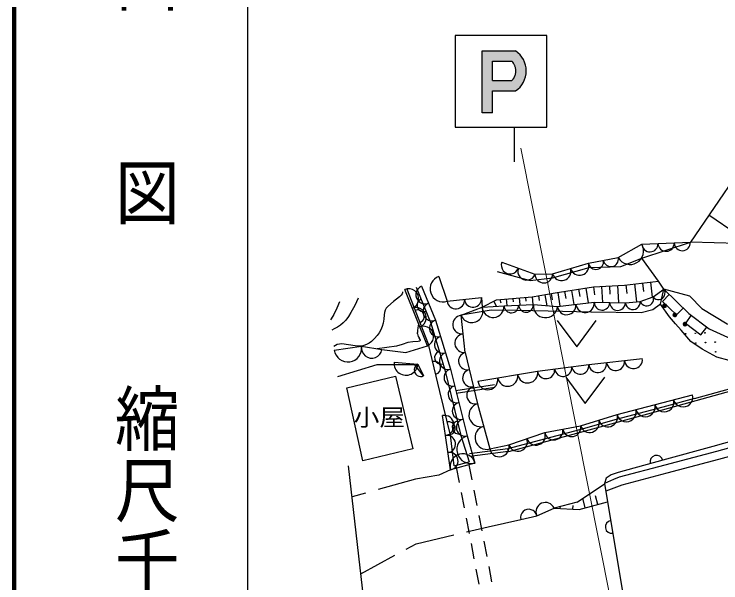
# Model space of a CAD drawing. Units: millimetres, scale not verified. Extents: x 40000 to 680000, y 20000 to 380000.
# Drawn here: x 40000 to 94507, y 275570 to 319427 of the extents above; entities that cross this region are included whole.
import ezdxf
from ezdxf.enums import TextEntityAlignment as Align

# ---------------------------------------------------------------- set-up
doc = ezdxf.new("R2010")
doc.units = ezdxf.units.MM
doc.header["$LTSCALE"] = 1000
doc.linetypes.add('USER1', pattern=[2, 1.2, -0.8])
doc.linetypes.add('USER3', pattern=[4, 3, -1])
for name, color, linetype, lineweight in [('M-BGD', 7, 'Continuous', 25), ('M-OTRS', 6, 'Continuous', 25), ('M-STR-HTXT', 7, 'Continuous', 13), ('M-STR-STRC', 7, 'Continuous', 25), ('M-TTL', 2, 'Continuous', 140), ('M-TTL-BAND', 7, 'Continuous', 25)]:
    doc.layers.add(name, color=color, linetype=linetype, lineweight=lineweight)
doc.styles.add('@ＭＳ ゴシック', font='')
doc.styles.add('ＭＳ ゴシック', font='')
doc.styles.get('@ＭＳ ゴシック').set_extended_font_data('@MS Gothic')
doc.styles.get('ＭＳ ゴシック').set_extended_font_data('MS Gothic')

msp = doc.modelspace()

# ---------------------------------------------------------------- hatches: boundary and pattern name
at = {"layer": 'M-STR-STRC'}
h = msp.add_hatch(color=256, dxfattribs=at)
h.paths.add_polyline_path([(76094, 311808), (76094, 316590), (78669, 316590), (78900, 316409), (79071, 316227), (79178, 316083), (79245, 315977), (79314, 315845), (79370, 315715), (79423, 315558), (79456, 315423), (79477, 315298), (79490, 315165), (79494, 315035), (79488, 314897), (79442, 314612), (79373, 314390), (79193, 314037), (79042, 313837), (78879, 313670), (78669, 313508), (76894, 313508), (76894, 311808)])
h.paths.add_polyline_path([(76894, 314308), (76894, 315790), (78388, 315790), (78509, 315644), (78573, 315538), (78608, 315465), (78644, 315368), (78670, 315272), (78685, 315183), (78692, 315106), (78693, 315011), (78689, 314948), (78676, 314854), (78658, 314778), (78630, 314689), (78611, 314639), (78586, 314585), (78555, 314527), (78522, 314472), (78478, 314410), (78433, 314356), (78388, 314308)], flags=16)

# ---------------------------------------------------------------- linework, layer by layer
at = {"layer": 'M-BGD'}
for p, q in [((97549, 309755), (92157, 301832)), ((97549, 309755), (92157, 301832)), ((93591, 303938), (95766, 302459)), ((93591, 303938), (95766, 302459)), ((86595, 300648), (88408, 301696)), ((86595, 300648), (88408, 301696)), ((88408, 301696), (92157, 301832)), ((88408, 301696), (92157, 301832)), ((88415, 300611), (92157, 301832)), ((88415, 300611), (92157, 301832)), ((102862, 301578), (92157, 301832)), ((102862, 301578), (92157, 301832)), ((84301, 300224), (86595, 300648)), ((84301, 300224), (86595, 300648)), ((89082, 298756), (89209, 297599)), ((89082, 298756), (89209, 297599)), ((71868, 293857), (70138, 298192)), ((71868, 293857), (70138, 298192)), ((71969, 293974), (70286, 298260)), ((71969, 293974), (70286, 298260)), ((71017, 298360), (72130, 295604)), ((71017, 298360), (72130, 295604)), ((71417, 298441), (72507, 295834)), ((71417, 298441), (72507, 295834)), ((83537, 298212), (83625, 297650)), ((83537, 298212), (83625, 297650)), ((84089, 298297), (84266, 297152)), ((84089, 298297), (84266, 297152)), ((84690, 298389), (84755, 297782)), ((84690, 298389), (84755, 297782)), ((85297, 298427), (85372, 297198)), ((85297, 298427), (85372, 297198)), ((85911, 298464), (85951, 297826)), ((85911, 298464), (85951, 297826)), ((86526, 298502), (86607, 297179)), ((86526, 298502), (86607, 297179)), ((87187, 298548), (87244, 297881)), ((87187, 298548), (87244, 297881)), ((87846, 298620), (87997, 297247)), ((87846, 298620), (87997, 297247)), ((88464, 298688), (88534, 298050)), ((88464, 298688), (88534, 298050)), ((89858, 297071), (90105, 298224)), ((89858, 297071), (90105, 298224)), ((92103, 297666), (90105, 298224)), ((90105, 298224), (92024, 296352)), ((92103, 297666), (90105, 298224)), ((90105, 298224), (92024, 296352)), ((79943, 297628), (79994, 297025)), ((79943, 297628), (79994, 297025)), ((80435, 297710), (80484, 297348)), ((80435, 297710), (80484, 297348)), ((80927, 297794), (81072, 296946)), ((80927, 297794), (81072, 296946)), ((81426, 297879), (81503, 297401)), ((81426, 297879), (81503, 297401)), ((81925, 297961), (82090, 296900)), ((81925, 297961), (82090, 296900)), ((82456, 298044), (82540, 297503)), ((82456, 298044), (82540, 297503)), ((82986, 298126), (83157, 297024)), ((82986, 298126), (83157, 297024)), ((92103, 297666), (93038, 296723)), ((92103, 297666), (93038, 296723)), ((76988, 297285), (77189, 296900)), ((76988, 297285), (77189, 296900)), ((77459, 297419), (77527, 297174)), ((77459, 297419), (77527, 297174)), ((77957, 297461), (77999, 296958)), ((77957, 297461), (77999, 296958)), ((78453, 297503), (78475, 297241)), ((78453, 297503), (78475, 297241)), ((78949, 297544), (78995, 297000)), ((78949, 297544), (78995, 297000)), ((79446, 297586), (79470, 297299)), ((79446, 297586), (79470, 297299)), ((74792, 293330), (74476, 296204)), ((74792, 293330), (74476, 296204)), ((92024, 296352), (93612, 295150)), ((92024, 296352), (93612, 295150)), ((72507, 295834), (73660, 292049)), ((72507, 295834), (73660, 292049)), ((93612, 295150), (95585, 294271)), ((93612, 295150), (95585, 294271)), ((71119, 294782), (71119, 294870)), ((71119, 294782), (71119, 294870)), ((71318, 294336), (71232, 294464)), ((71318, 294336), (71232, 294464)), ((71326, 294302), (71318, 294336)), ((71326, 294302), (71318, 294336)), ((64695, 293520), (66794, 293811)), ((64695, 293520), (66794, 293811)), ((66794, 293811), (68359, 293568)), ((66794, 293811), (68359, 293568)), ((72822, 290335), (71969, 293974)), ((72822, 290335), (71969, 293974)), ((94184, 292983), (93074, 293588)), ((94184, 292983), (93074, 293588)), ((92464, 289783), (95896, 290728)), ((92464, 289783), (95896, 290728)), ((95891, 290534), (92570, 289603)), ((95891, 290534), (92570, 289603)), ((78129, 285677), (78069, 285915)), ((78129, 285677), (78069, 285915)), ((73946, 284598), (75084, 284892)), ((73946, 284598), (75084, 284892)), ((85650, 283651), (85542, 283222)), ((85650, 283651), (85542, 283222)), ((83418, 281793), (85543, 283218)), ((83418, 281793), (85543, 283218)), ((85542, 283222), (87752, 269887)), ((85542, 283222), (87752, 269887)), ((83570, 281223), (85774, 281822)), ((83570, 281223), (85774, 281822)), ((84050, 281353), (83848, 282098)), ((84050, 281353), (83848, 282098)), ((85011, 281614), (84832, 282272)), ((85011, 281614), (84832, 282272)), ((82122, 281308), (82131, 281462)), ((82122, 281308), (82131, 281462)), ((83087, 281251), (83103, 281530)), ((83087, 281251), (83103, 281530))]:
    msp.add_line(p, q, dxfattribs=at)
at = {"layer": 'M-BGD', "linetype": 'USER3'}
for p, q in [((77037, 290833), (73604, 290313)), ((77037, 290833), (73604, 290313)), ((77067, 290635), (73667, 290120)), ((77067, 290635), (73667, 290120)), ((78086, 285895), (74905, 285499)), ((78086, 285895), (74905, 285499)), ((78111, 285696), (74954, 285303)), ((78111, 285696), (74954, 285303))]:
    msp.add_line(p, q, dxfattribs=at)
at = {"layer": 'M-BGD', "linetype": 'USER1'}
for p, q in [((75079, 284682), (80690, 255703)), ((74098, 284492), (79708, 255513))]:
    msp.add_line(p, q, dxfattribs=at)
at = {"layer": 'M-BGD'}
for points in [[(136262, 301702), (131571, 300410), (127992, 299442), (125208, 298677), (123837, 298322), (119324, 297109), (116356, 296326), (112044, 295131), (107514, 293929), (104073, 293003), (100224, 292315), (97471, 292211), (95151, 292729), (94184, 292983)], [(136262, 301702), (131571, 300410), (127992, 299442), (125208, 298677), (123837, 298322), (119324, 297109), (116356, 296326), (112044, 295131), (107514, 293929), (104073, 293003), (100224, 292315), (97471, 292211), (95151, 292729), (94184, 292983)], [(77258, 299579), (79804, 298879), (81513, 299097), (84358, 299898), (86779, 299977), (88415, 300611)], [(77258, 299579), (79804, 298879), (81513, 299097), (84358, 299898), (86779, 299977), (88415, 300611)], [(90105, 298224), (89707, 298825), (88415, 300611)], [(90105, 298224), (89707, 298825), (88415, 300611)], [(77610, 300306), (80170, 299364), (81530, 299389), (84301, 300224)], [(77610, 300306), (80170, 299364), (81530, 299389), (84301, 300224)], [(72767, 299196), (73396, 297294), (76051, 297568)], [(72767, 299196), (73396, 297294), (76051, 297568)], [(77203, 297397), (79964, 297630), (81734, 297932), (84679, 298389), (87079, 298536), (89707, 298825)], [(77203, 297397), (79964, 297630), (81734, 297932), (84679, 298389), (87079, 298536), (89707, 298825)], [(74476, 296204), (76102, 296822), (77784, 296943), (80045, 297027), (81911, 296879), (84742, 297207), (87142, 297171), (88293, 297274), (89281, 297625), (90105, 298224)], [(74476, 296204), (76102, 296822), (77784, 296943), (80045, 297027), (81911, 296879), (84742, 297207), (87142, 297171), (88293, 297274), (89281, 297625), (90105, 298224)], [(69951, 298014), (69958, 297944), (69934, 297870), (69847, 297750), (69713, 297621), (69266, 297274), (68823, 296890), (68704, 296745), (68621, 296597), (68565, 296419), (68539, 296238), (68509, 295917), (68449, 295593), (68379, 295330), (68279, 295075), (68156, 294851), (68005, 294638), (67797, 294406), (67565, 294192), (67373, 294054), (67165, 293941), (66977, 293871), (66780, 293831), (66542, 293823), (66293, 293846), (65776, 293938), (65275, 293997), (65094, 293986), (64923, 293946), (64789, 293885), (64665, 293794)], [(69951, 298014), (69958, 297944), (69934, 297870), (69847, 297750), (69713, 297621), (69266, 297274), (68823, 296890), (68704, 296745), (68621, 296597), (68565, 296419), (68539, 296238), (68509, 295917), (68449, 295593), (68379, 295330), (68279, 295075), (68156, 294851), (68005, 294638), (67797, 294406), (67565, 294192), (67373, 294054), (67165, 293941), (66977, 293871), (66780, 293831), (66542, 293823), (66293, 293846), (65776, 293938), (65275, 293997), (65094, 293986), (64923, 293946), (64789, 293885), (64665, 293794)], [(90528, 297812), (90004, 297275), (91078, 296227), (91601, 296764)], [(90528, 297812), (90004, 297275), (91078, 296227), (91601, 296764)], [(65103, 297247), (64894, 296749), (64659, 296264), (64462, 295936), (64406, 295856)], [(65103, 297247), (64894, 296749), (64659, 296264), (64462, 295936), (64406, 295856)], [(66532, 297529), (66267, 296965), (65978, 296422), (65785, 296118), (65572, 295838), (65380, 295631), (65165, 295444), (64940, 295291), (64691, 295159), (64503, 295068)], [(66532, 297529), (66267, 296965), (65978, 296422), (65785, 296118), (65572, 295838), (65380, 295631), (65165, 295444), (64940, 295291), (64691, 295159), (64503, 295068)], [(91016, 295549), (90551, 296093), (89858, 297071), (89261, 296636), (88354, 296392), (84483, 296445), (81175, 296521), (78826, 296582), (76796, 296591), (74476, 296204)], [(91016, 295549), (90551, 296093), (89858, 297071), (89261, 296636), (88354, 296392), (84483, 296445), (81175, 296521), (78826, 296582), (76796, 296591), (74476, 296204)], [(76051, 297568), (76102, 296822), (77203, 297397)], [(76051, 297568), (76102, 296822), (77203, 297397)], [(93038, 296723), (94982, 295548), (95685, 295341), (96792, 295252), (97988, 295159), (99630, 295218), (101112, 295459), (103282, 296134)], [(93038, 296723), (94982, 295548), (95685, 295341), (96792, 295252), (97988, 295159), (99630, 295218), (101112, 295459), (103282, 296134)], [(92220, 296204), (91767, 295606), (92963, 294701), (93416, 295299)], [(92220, 296204), (91767, 295606), (92963, 294701), (93416, 295299)], [(71193, 295550), (71133, 295238), (71118, 295028), (71119, 294870)], [(71193, 295550), (71133, 295238), (71118, 295028), (71119, 294870)], [(72130, 295604), (73207, 291993), (74442, 286926), (75084, 284892)], [(72130, 295604), (73207, 291993), (74442, 286926), (75084, 284892)], [(81890, 295804), (83390, 293764), (84890, 295804)], [(81890, 295804), (83390, 293764), (84890, 295804)], [(93074, 293588), (92198, 294179), (91447, 295044), (91016, 295549)], [(93074, 293588), (92198, 294179), (91447, 295044), (91016, 295549)], [(71119, 294782), (71134, 294674), (71167, 294564), (71232, 294464)], [(71119, 294782), (71134, 294674), (71167, 294564), (71232, 294464)], [(71326, 294302), (71313, 294259), (71258, 294219), (71161, 294194), (70744, 294161), (70362, 294101), (69917, 293939), (69480, 293813), (68739, 293726), (67988, 293626)], [(71326, 294302), (71313, 294259), (71258, 294219), (71161, 294194), (70744, 294161), (70362, 294101), (69917, 293939), (69480, 293813), (68739, 293726), (67988, 293626)], [(68359, 293568), (70219, 293347), (71868, 293857)], [(68359, 293568), (70219, 293347), (71868, 293857)], [(74792, 293330), (75742, 289382), (76681, 285896), (78160, 286210), (80930, 287159), (83690, 287687), (86498, 288559), (92321, 290075)], [(74792, 293330), (75742, 289382), (76681, 285896), (78160, 286210), (80930, 287159), (83690, 287687), (86498, 288559), (92321, 290075)], [(75764, 291113), (80367, 291894), (84316, 292409), (88450, 292869)], [(75764, 291113), (80367, 291894), (84316, 292409), (88450, 292869)], [(71584, 291532), (70910, 292381), (67961, 292395), (64951, 291449)], [(71584, 291532), (70910, 292381), (67961, 292395), (64951, 291449)], [(69300, 292579), (71142, 292436), (71584, 291532)], [(69300, 292579), (71142, 292436), (71584, 291532)], [(73660, 292049), (74931, 286900), (75542, 284809), (73667, 284296)], [(73660, 292049), (74931, 286900), (75542, 284809), (73667, 284296)], [(82551, 291440), (84051, 289400), (85551, 291440)], [(82551, 291440), (84051, 289400), (85551, 291440)], [(73946, 284598), (73664, 286970), (72822, 290335)], [(73946, 284598), (73664, 286970), (72822, 290335)], [(92464, 289783), (90027, 289127), (86434, 288157), (83695, 287408), (81375, 286782), (78069, 285915)], [(92464, 289783), (90027, 289127), (86434, 288157), (83695, 287408), (81375, 286782), (78069, 285915)], [(92570, 289603), (89992, 288889), (86577, 287962), (83768, 287200), (81379, 286538), (78129, 285677)], [(92570, 289603), (89992, 288889), (86577, 287962), (83768, 287200), (81379, 286538), (78129, 285677)], [(73667, 284296), (73281, 286940), (73039, 288476)], [(73667, 284296), (73281, 286940), (73039, 288476)], [(99188, 287585), (93893, 286079), (90028, 285042), (86585, 284074)], [(99188, 287585), (93893, 286079), (90028, 285042), (86585, 284074)], [(99336, 287127), (94162, 285706), (90185, 284650), (86668, 283718), (86223, 283550), (85542, 283222)], [(99336, 287127), (94162, 285706), (90185, 284650), (86668, 283718), (86223, 283550), (85542, 283222)], [(99507, 286500), (94331, 285079), (90351, 284022), (86866, 283098), (85639, 282636)], [(99507, 286500), (94331, 285079), (90351, 284022), (86866, 283098), (85639, 282636)], [(86585, 284074), (86054, 283902), (85650, 283651)], [(86585, 284074), (86054, 283902), (85650, 283651)], [(79067, 280467), (80306, 280745), (81639, 281336)], [(79067, 280467), (80306, 280745), (81639, 281336)], [(83418, 281793), (81639, 281336), (83570, 281223)], [(83418, 281793), (81639, 281336), (83570, 281223)]]:
    msp.add_lwpolyline(points, dxfattribs=at)
msp.add_lwpolyline([(70740, 285894), (66899, 284984), (65666, 290609), (69413, 291520)], close=True, dxfattribs=at)
at = {"layer": 'M-BGD', "linetype": 'USER3'}
for points in [[(73667, 284296), (72755, 283887), (70967, 283559), (66068, 282204)], [(66737, 276254), (70998, 278589), (76549, 279892), (79067, 280467)]]:
    msp.add_lwpolyline(points, dxfattribs=at)
at = {"layer": 'M-BGD'}
for centre in [(91744, 295523), (91744, 295523), (91782, 294774), (91782, 294774), (92531, 294812), (92531, 294812), (93280, 294850), (93280, 294850), (92569, 294063), (92569, 294063), (93318, 294100), (93318, 294100), (94067, 294138), (94067, 294138), (94105, 293389), (94105, 293389)]:
    msp.add_circle(centre, 24.9, dxfattribs=at)
for centre, radius, start, end in [((87501, 301172), 1047, 210.0162, 30.0162), ((87501, 301172), 1047, 210.0162, 30.0162), ((89033, 301718), 625, 182.0771, 2.0771), ((89033, 301718), 625, 182.0771, 2.0771), ((90282, 301764), 625, 182.0771, 2.0771), ((90282, 301764), 625, 182.0771, 2.0771), ((91532, 301809), 625, 182.0771, 2.0771), ((91532, 301809), 625, 182.0771, 2.0771), ((84874, 300330), 583, 190.4856, 10.4856), ((84874, 300330), 583, 190.4856, 10.4856), ((86022, 300542), 583, 190.4856, 10.4856), ((86022, 300542), 583, 190.4856, 10.4856), ((78250, 300071), 682, 159.7952, 339.7952), ((78250, 300071), 682, 159.7952, 339.7952), ((79530, 299600), 682, 159.7952, 339.7952), ((79530, 299600), 682, 159.7952, 339.7952), ((82223, 299598), 723, 196.7606, 16.7606), ((82223, 299598), 723, 196.7606, 16.7606), ((83608, 300015), 723, 196.7606, 16.7606), ((83608, 300015), 723, 196.7606, 16.7606), ((80850, 299377), 680, 181.0583, 1.0583), ((80850, 299377), 680, 181.0583, 1.0583), ((73082, 298245), 1002, 108.3016, 288.3016), ((73082, 298245), 1002, 108.3016, 288.3016), ((70427, 297469), 778, 291.7605, 111.7605), ((70427, 297469), 778, 291.7605, 111.7605), ((71689, 297789), 706, 112.7062, 292.7062), ((71689, 297789), 706, 112.7062, 292.7062), ((89693, 297924), 510, 215.9911, 35.9911), ((89693, 297924), 510, 215.9911, 35.9911), ((88787, 297449), 524, 199.563, 19.563), ((88787, 297449), 524, 199.563, 19.563), ((71574, 296982), 500, 111.9931, 291.9931), ((71574, 296982), 500, 111.9931, 291.9931), ((72235, 296486), 706, 112.7062, 292.7062), ((72235, 296486), 706, 112.7062, 292.7062), ((74060, 297362), 667, 185.9099, 5.9099), ((74060, 297362), 667, 185.9099, 5.9099), ((75387, 297500), 667, 185.9099, 5.9099), ((75387, 297500), 667, 185.9099, 5.9099), ((84034, 297125), 712, 186.6124, 6.6124), ((84034, 297125), 712, 186.6124, 6.6124), ((85342, 297198), 600, 179.1248, 359.1248), ((85342, 297198), 600, 179.1248, 359.1248), ((86542, 297180), 600, 179.1248, 359.1248), ((86542, 297180), 600, 179.1248, 359.1248), ((87718, 297222), 578, 185.1154, 5.1154), ((87718, 297222), 578, 185.1154, 5.1154), ((71003, 296024), 778, 291.7605, 111.7605), ((71003, 296024), 778, 291.7605, 111.7605), ((71128, 296117), 500, 291.4448, 111.4448), ((71128, 296117), 500, 291.4448, 111.4448), ((75289, 296513), 869, 200.8235, 20.8235), ((75289, 296513), 869, 200.8235, 20.8235), ((76943, 296882), 843, 184.1177, 4.1177), ((76943, 296882), 843, 184.1177, 4.1177), ((78349, 296964), 566, 182.1236, 2.1236), ((78349, 296964), 566, 182.1236, 2.1236), ((79480, 297006), 566, 182.1236, 2.1236), ((79480, 297006), 566, 182.1236, 2.1236), ((80978, 296953), 935, 175.4779, 355.4779), ((80978, 296953), 935, 175.4779, 355.4779), ((82618, 296961), 713, 186.6124, 6.6124), ((82618, 296961), 713, 186.6124, 6.6124), ((74555, 295485), 723, 96.2588, 276.2588), ((74555, 295485), 723, 96.2588, 276.2588), ((72700, 295203), 660, 106.9381, 286.938), ((72700, 295203), 660, 106.9381, 286.938), ((71580, 294580), 778, 291.7605, 111.7605), ((71580, 294580), 778, 291.7605, 111.7605), ((73084, 293941), 660, 106.9381, 286.938), ((73084, 293941), 660, 106.9381, 286.938), ((74713, 294048), 723, 96.2588, 276.2588), ((74713, 294048), 723, 96.2588, 276.2588), ((65744, 293666), 1060, 187.9049, 7.9049), ((65744, 293666), 1060, 187.9049, 7.9049), ((67576, 293690), 792, 171.1546, 351.1546), ((67576, 293690), 792, 171.1546, 351.1546), ((72925, 292941), 500, 106.6074, 286.6074), ((72925, 292941), 500, 106.6074, 286.6074), ((73468, 292680), 660, 106.9381, 286.938), ((73468, 292680), 660, 106.9381, 286.938), ((74950, 292672), 677, 103.5401, 283.5401), ((74950, 292672), 677, 103.5401, 283.5401), ((86383, 292639), 693, 186.3501, 6.3501), ((86383, 292639), 693, 186.3501, 6.3501), ((87761, 292792), 693, 186.3501, 6.3501), ((87761, 292792), 693, 186.3501, 6.3501), ((70221, 292507), 924, 175.5769, 355.5769), ((70221, 292507), 924, 175.5769, 355.5769), ((71363, 291984), 503, 116.0351, 296.0351), ((71363, 291984), 503, 116.0351, 296.0351), ((72396, 292155), 500, 283.1903, 103.1903), ((72396, 292155), 500, 283.1903, 103.1903), ((82341, 292151), 664, 187.4201, 7.4201), ((82341, 292151), 664, 187.4201, 7.4201), ((83658, 292323), 664, 187.4201, 7.4201), ((83658, 292323), 664, 187.4201, 7.4201), ((85005, 292485), 693, 186.3501, 6.3501), ((85005, 292485), 693, 186.3501, 6.3501), ((73819, 291405), 663, 103.8677, 283.8677), ((73819, 291405), 663, 103.8677, 283.8677), ((75267, 291356), 677, 103.5401, 283.5401), ((75267, 291356), 677, 103.5401, 283.5401), ((78065, 291504), 778, 189.6279, 9.6279), ((78065, 291504), 778, 189.6279, 9.6279), ((79600, 291764), 778, 189.6279, 9.6279), ((79600, 291764), 778, 189.6279, 9.6279), ((81025, 291980), 664, 187.4201, 7.4201), ((81025, 291980), 664, 187.4201, 7.4201), ((76531, 291244), 778, 189.6279, 9.6279), ((76531, 291244), 778, 189.6279, 9.6279), ((74137, 290118), 663, 103.8677, 283.8677), ((74137, 290118), 663, 103.8677, 283.8677), ((75584, 290040), 677, 103.5401, 283.5401), ((75584, 290040), 677, 103.5401, 283.5401), ((91593, 289886), 752, 194.5925, 14.5925), ((91593, 289886), 752, 194.5925, 14.5925), ((74455, 288831), 663, 103.8677, 283.8677), ((74455, 288831), 663, 103.8677, 283.8677), ((90137, 289507), 752, 194.5925, 14.5925), ((90137, 289507), 752, 194.5925, 14.5925), ((75977, 288511), 903, 105.0775, 285.0775), ((75977, 288511), 903, 105.0775, 285.0775), ((87226, 288749), 752, 194.5925, 14.5925), ((87226, 288749), 752, 194.5925, 14.5925), ((88682, 289128), 752, 194.5925, 14.5925), ((88682, 289128), 752, 194.5925, 14.5925), ((73160, 287708), 778, 278.9703, 98.9703), ((73160, 287708), 778, 278.9703, 98.9703), ((85796, 288341), 735, 197.2564, 17.2564), ((85796, 288341), 735, 197.2564, 17.2564), ((73533, 287494), 500, 284.0432, 104.0432), ((73533, 287494), 500, 284.0432, 104.0432), ((74289, 287553), 500, 103.6935, 283.6935), ((74289, 287553), 500, 103.6935, 283.6935), ((74772, 287544), 663, 103.8677, 283.8677), ((74772, 287544), 663, 103.8677, 283.8677), ((84392, 287905), 735, 197.2564, 17.2564), ((84392, 287905), 735, 197.2564, 17.2564), ((76447, 286768), 903, 105.0775, 285.0775), ((76447, 286768), 903, 105.0775, 285.0775), ((81620, 287291), 703, 190.8339, 10.8339), ((81620, 287291), 703, 190.8339, 10.8339), ((83000, 287555), 703, 190.8339, 10.8339), ((83000, 287555), 703, 190.8339, 10.8339), ((73378, 286279), 668, 278.3029, 98.3029), ((73378, 286279), 668, 278.3029, 98.3029), ((75236, 285855), 1089, 106.2691, 286.2691), ((75236, 285855), 1089, 106.2691, 286.2691), ((80237, 286922), 732, 198.897, 18.897), ((80237, 286922), 732, 198.897, 18.897), ((77421, 286053), 756, 191.9975, 11.9975), ((77421, 286053), 756, 191.9975, 11.9975), ((78852, 286447), 732, 198.897, 18.897), ((78852, 286447), 732, 198.897, 18.897), ((73571, 284957), 668, 278.3029, 98.3029), ((73571, 284957), 668, 278.3029, 98.3029), ((74604, 284552), 972, 15.3141, 195.3141), ((74604, 284552), 972, 15.3141, 195.3141), ((89547, 284906), 500, 15.7071, 195.7071), ((89547, 284906), 500, 15.7071, 195.7071), ((80973, 281041), 729, 23.9242, 203.9242), ((80973, 281041), 729, 23.9242, 203.9242), ((79687, 280606), 635, 12.6542, 192.6542), ((79687, 280606), 635, 12.6542, 192.6542), ((86095, 279888), 500, 99.4104, 279.4104), ((86095, 279888), 500, 99.4104, 279.4104)]:
    msp.add_arc(centre, radius, start, end, dxfattribs=at)
at = {"layer": 'M-OTRS'}
msp.add_line((68230, 263365), (65797, 284603), dxfattribs=at)
at = {"layer": 'M-STR-HTXT'}
msp.add_line((79087, 309084), (86949, 269547), dxfattribs=at)
at = {"layer": 'M-STR-STRC'}
for p, q in [((76094, 311808), (76094, 316590)), ((76094, 316590), (78669, 316590)), ((76894, 314308), (76894, 315790)), ((76894, 315790), (78388, 315790)), ((76894, 314308), (78388, 314308)), ((76894, 313508), (78669, 313508)), ((76894, 311808), (76894, 313508)), ((76894, 311808), (76094, 311808)), ((78571, 310721), (78571, 308027))]:
    msp.add_line(p, q, dxfattribs=at)
msp.add_lwpolyline([(74025, 310721), (81096, 310721), (81096, 317792), (74025, 317792)], close=True, dxfattribs=at)
for radius, start, end in [(1853, 303.6986, 56.3012), (1053, 34.4307, 44.7701), (1053, 27.6986, 34.4307), (1053, 23.3002, 27.6986), (1053, 17.6277, 23.3002), (1053, 12.2155, 17.6277), (1053, 7.3231, 12.2155), (1053, 3.1003, 7.3231), (1053, 357.9383, 3.1003), (1053, 326.7664, 330.2941), (1053, 330.2941, 333.8355), (1053, 333.8355, 337.0973), (1053, 337.0973, 339.9972), (1053, 339.9972, 345.1007), (1053, 345.1007, 349.3036), (1053, 349.3036, 354.4694), (1053, 354.4694, 357.9383), (1053, 315.2296, 318.8058), (1053, 318.8058, 322.624), (1053, 322.624, 326.7664)]:
    msp.add_arc((77641, 315049), radius, start, end, dxfattribs=at)
at = {"layer": 'M-TTL'}
msp.add_line((40000, 380000), (40000, 20000), dxfattribs=at)
for centre in [(90170, 296945), (90170, 296945), (90957, 296234), (90957, 296234), (91744, 295523), (91744, 295523)]:
    msp.add_circle(centre, 24.9, dxfattribs=at)
at = {"layer": 'M-TTL-BAND'}
msp.add_line((58000, 370000), (58000, 20000), dxfattribs=at)

# ---------------------------------------------------------------- texts
at = {"layer": 'M-BGD', "style": 'ＭＳ ゴシック', "width": 1.1}
msp.add_text('小屋', height=1320, dxfattribs=at).set_placement((66187, 287281), align=Align.BOTTOM_LEFT)
msp.add_text('小屋', height=1320, dxfattribs=at).set_placement((66187, 287281), align=Align.BOTTOM_LEFT)
at = {"layer": 'M-TTL-BAND', "style": '@ＭＳ ゴシック', "width": 1.1}
for s, p in [('平\u3000\u3000面\u3000\u3000図', (47277, 341475)), ('縮尺千分の一', (47277, 291030))]:
    msp.add_text(s, height=3666, rotation=270, dxfattribs=at).set_placement(p, align=Align.BOTTOM_LEFT)

doc.saveas('drawing.dxf')
